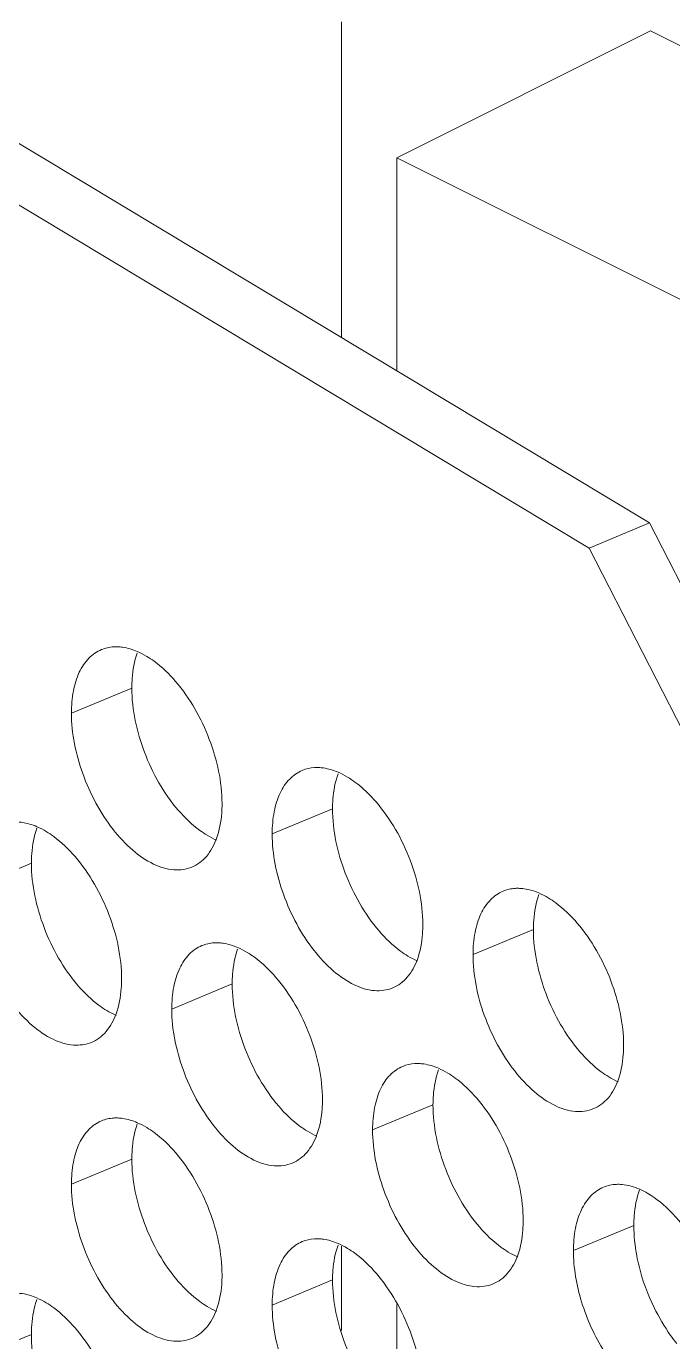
# Model space of a CAD drawing. Header units: millimetres. Extents: x 0 to 2524, y 0 to 1785.
# Drawn here: x 1801.94 to 1808.53, y 924.57 to 937.97 of the extents above; entities that cross this region are included whole.
import ezdxf

# ---------------------------------------------------------------- set-up
doc = ezdxf.new("R2010")
doc.units = ezdxf.units.MM
doc.header["$LTSCALE"] = 0.1
doc.layers.get('0').update_dxf_attribs({"lineweight": 13})
doc.layers.add('标注', color=251, linetype='Continuous', lineweight=9)

msp = doc.modelspace()

# ---------------------------------------------------------------- linework, layer by layer
for p, q in [((1808.294, 932.909), (1790.114, 943.843)), ((1807.679, 932.653), (1789.498, 943.588)), ((1805.154, 934.797), (1805.154, 938.015)), ((1808.303, 937.922), (1805.72, 936.63)), ((1808.303, 937.922), (1813.96, 935.093)), ((1805.72, 936.63), (1805.72, 934.457)), ((1805.72, 936.63), (2176.809, 751.085)), ((1807.679, 932.653), (1808.294, 932.909)), ((1808.294, 932.909), (1809.131, 931.271)), ((1807.679, 932.653), (1808.77, 930.52))]:
    msp.add_line(p, q)
at = {"layer": '标注'}
for p, q in [((1803.019, 931.228), (1802.404, 930.973)), ((1805.064, 929.998), (1804.449, 929.742)), ((1801.996, 929.444), (1801.381, 929.188)), ((1807.11, 928.768), (1806.495, 928.512)), ((1804.042, 928.213), (1803.426, 927.957)), ((1806.087, 926.983), (1805.472, 926.727)), ((1803.019, 926.428), (1802.404, 926.173)), ((1808.133, 925.752), (1807.518, 925.497)), ((1805.154, 924.683), (1805.154, 925.541)), ((1805.064, 925.198), (1804.449, 924.942)), ((1805.72, 924.949), (1805.72, 923.795)), ((1801.996, 924.644), (1801.381, 924.388))]:
    msp.add_line(p, q, dxfattribs=at)
msp.add_arc((1810.248, 925.852), 2.125, 194.0297, 206.073, dxfattribs=at)
for points, knots in [([(1802.404, 930.973), (1802.404, 931.048), (1802.415, 931.191), (1802.472, 931.384), (1802.57, 931.534), (1802.662, 931.599), (1802.71, 931.619)], [0, 0, 0, 0, 0.300633, 0.564844, 0.793499, 1, 1, 1, 1]), ([(1802.71, 931.619), (1802.749, 931.635), (1802.806, 931.648), (1802.862, 931.649), (1802.877, 931.648)], [0, 0, 0, 0, 0.741995, 1, 1, 1, 1]), ([(1802.877, 931.648), (1802.893, 931.647), (1802.961, 931.641), (1803.027, 931.621), (1803.074, 931.6)], [0, 0, 0, 0, 0.236225, 1, 1, 1, 1]), ([(1803.019, 931.228), (1803.019, 931.261), (1803.023, 931.381), (1803.045, 931.501), (1803.074, 931.584)], [0, 0, 0, 0, 0.269025, 1, 1, 1, 1]), ([(1803.171, 931.55), (1803.197, 931.535), (1803.305, 931.462), (1803.399, 931.371), (1803.464, 931.295)], [0, 0, 0, 0, 0.231736, 1, 1, 1, 1]), ([(1803.464, 931.295), (1803.613, 931.122), (1803.838, 930.722), (1803.938, 930.272), (1803.938, 930.05)], [0, 0, 0, 0, 0.505546, 1, 1, 1, 1]), ([(1803.492, 929.983), (1803.344, 930.156), (1803.118, 930.556), (1803.019, 931.006), (1803.019, 931.228)], [0, 0, 0, 0, 0.505546, 1, 1, 1, 1]), ([(1803.631, 929.403), (1803.574, 929.379), (1803.435, 929.361), (1803.222, 929.43), (1803.012, 929.577), (1802.815, 929.79), (1802.644, 930.055), (1802.471, 930.444), (1802.404, 930.764), (1802.404, 930.973)], [0, 0, 0, 0, 0.08419, 0.180629, 0.294901, 0.426206, 0.569756, 0.71848, 1, 1, 1, 1]), ([(1804.449, 929.742), (1804.449, 929.818), (1804.461, 929.96), (1804.518, 930.154), (1804.615, 930.304), (1804.708, 930.369), (1804.756, 930.389)], [0, 0, 0, 0, 0.300633, 0.564844, 0.793499, 1, 1, 1, 1]), ([(1804.756, 930.389), (1804.795, 930.405), (1804.851, 930.418), (1804.908, 930.418), (1804.923, 930.418)], [0, 0, 0, 0, 0.741995, 1, 1, 1, 1]), ([(1804.923, 930.418), (1804.939, 930.417), (1805.006, 930.411), (1805.072, 930.39), (1805.12, 930.37)], [0, 0, 0, 0, 0.236225, 1, 1, 1, 1]), ([(1805.064, 929.998), (1805.064, 930.03), (1805.069, 930.15), (1805.09, 930.271), (1805.12, 930.353)], [0, 0, 0, 0, 0.269025, 1, 1, 1, 1]), ([(1805.216, 930.32), (1805.242, 930.305), (1805.35, 930.232), (1805.445, 930.14), (1805.51, 930.064)], [0, 0, 0, 0, 0.231736, 1, 1, 1, 1]), ([(1805.51, 930.064), (1805.658, 929.892), (1805.884, 929.492), (1805.983, 929.042), (1805.983, 928.819)], [0, 0, 0, 0, 0.505546, 1, 1, 1, 1]), ([(1803.786, 929.728), (1803.76, 929.743), (1803.652, 929.816), (1803.557, 929.908), (1803.492, 929.983)], [0, 0, 0, 0, 0.231736, 1, 1, 1, 1]), ([(1803.938, 930.05), (1803.938, 930.018), (1803.934, 929.898), (1803.912, 929.777), (1803.882, 929.695)], [0, 0, 0, 0, 0.269025, 1, 1, 1, 1]), ([(1805.538, 928.753), (1805.39, 928.926), (1805.164, 929.326), (1805.064, 929.775), (1805.064, 929.998)], [0, 0, 0, 0, 0.505546, 1, 1, 1, 1]), ([(1801.854, 929.863), (1801.87, 929.862), (1801.938, 929.856), (1802.004, 929.836), (1802.051, 929.815)], [0, 0, 0, 0, 0.236225, 1, 1, 1, 1]), ([(1801.996, 929.444), (1801.996, 929.476), (1802, 929.596), (1802.022, 929.716), (1802.052, 929.799)], [0, 0, 0, 0, 0.269025, 1, 1, 1, 1]), ([(1802.148, 929.766), (1802.174, 929.75), (1802.282, 929.677), (1802.376, 929.586), (1802.441, 929.51)], [0, 0, 0, 0, 0.231736, 1, 1, 1, 1]), ([(1803.882, 929.695), (1803.858, 929.629), (1803.796, 929.51), (1803.688, 929.427), (1803.631, 929.403)], [0, 0, 0, 0, 0.533077, 1, 1, 1, 1]), ([(1805.677, 928.173), (1805.619, 928.149), (1805.48, 928.131), (1805.268, 928.2), (1805.058, 928.346), (1804.861, 928.559), (1804.69, 928.824), (1804.516, 929.213), (1804.449, 929.534), (1804.449, 929.742)], [0, 0, 0, 0, 0.08419, 0.180629, 0.294901, 0.426206, 0.569756, 0.71848, 1, 1, 1, 1]), ([(1802.469, 928.199), (1802.321, 928.371), (1802.096, 928.771), (1801.996, 929.221), (1801.996, 929.444)], [0, 0, 0, 0, 0.505546, 1, 1, 1, 1]), ([(1802.441, 929.51), (1802.59, 929.337), (1802.815, 928.937), (1802.915, 928.488), (1802.915, 928.265)], [0, 0, 0, 0, 0.505546, 1, 1, 1, 1]), ([(1802.608, 927.618), (1802.551, 927.595), (1802.412, 927.577), (1802.2, 927.645), (1801.989, 927.792), (1801.792, 928.005), (1801.621, 928.27), (1801.448, 928.659), (1801.381, 928.979), (1801.381, 929.188)], [0, 0, 0, 0, 0.08419, 0.180629, 0.294901, 0.426206, 0.569756, 0.71848, 1, 1, 1, 1]), ([(1806.495, 928.512), (1806.495, 928.588), (1806.506, 928.73), (1806.564, 928.923), (1806.661, 929.074), (1806.754, 929.139), (1806.801, 929.159)], [0, 0, 0, 0, 0.300633, 0.564844, 0.793499, 1, 1, 1, 1]), ([(1806.801, 929.159), (1806.84, 929.175), (1806.897, 929.187), (1806.954, 929.188), (1806.968, 929.187)], [0, 0, 0, 0, 0.741995, 1, 1, 1, 1]), ([(1806.968, 929.187), (1806.984, 929.187), (1807.052, 929.18), (1807.118, 929.16), (1807.165, 929.14)], [0, 0, 0, 0, 0.236225, 1, 1, 1, 1]), ([(1807.11, 928.768), (1807.11, 928.8), (1807.114, 928.92), (1807.136, 929.04), (1807.166, 929.123)], [0, 0, 0, 0, 0.269025, 1, 1, 1, 1]), ([(1807.262, 929.09), (1807.288, 929.074), (1807.396, 929.001), (1807.49, 928.91), (1807.556, 928.834)], [0, 0, 0, 0, 0.231736, 1, 1, 1, 1]), ([(1805.832, 928.497), (1805.806, 928.513), (1805.698, 928.586), (1805.603, 928.677), (1805.538, 928.753)], [0, 0, 0, 0, 0.231736, 1, 1, 1, 1]), ([(1805.983, 928.819), (1805.983, 928.787), (1805.979, 928.667), (1805.958, 928.547), (1805.928, 928.464)], [0, 0, 0, 0, 0.269025, 1, 1, 1, 1]), ([(1807.584, 927.523), (1807.435, 927.695), (1807.21, 928.095), (1807.11, 928.545), (1807.11, 928.768)], [0, 0, 0, 0, 0.505546, 1, 1, 1, 1]), ([(1807.556, 928.834), (1807.704, 928.662), (1807.929, 928.261), (1808.029, 927.812), (1808.029, 927.589)], [0, 0, 0, 0, 0.505546, 1, 1, 1, 1]), ([(1803.426, 927.957), (1803.426, 928.033), (1803.438, 928.176), (1803.495, 928.369), (1803.592, 928.519), (1803.685, 928.584), (1803.733, 928.604)], [0, 0, 0, 0, 0.300633, 0.564844, 0.793499, 1, 1, 1, 1]), ([(1803.733, 928.604), (1803.772, 928.62), (1803.829, 928.633), (1803.885, 928.633), (1803.9, 928.633)], [0, 0, 0, 0, 0.741995, 1, 1, 1, 1]), ([(1803.9, 928.633), (1803.916, 928.632), (1803.984, 928.626), (1804.049, 928.605), (1804.097, 928.585)], [0, 0, 0, 0, 0.236225, 1, 1, 1, 1]), ([(1804.042, 928.213), (1804.042, 928.245), (1804.046, 928.365), (1804.067, 928.486), (1804.097, 928.568)], [0, 0, 0, 0, 0.269025, 1, 1, 1, 1]), ([(1804.194, 928.535), (1804.219, 928.52), (1804.327, 928.447), (1804.422, 928.355), (1804.487, 928.28)], [0, 0, 0, 0, 0.231736, 1, 1, 1, 1]), ([(1805.928, 928.464), (1805.904, 928.399), (1805.842, 928.28), (1805.733, 928.196), (1805.677, 928.173)], [0, 0, 0, 0, 0.533077, 1, 1, 1, 1]), ([(1807.723, 926.943), (1807.665, 926.919), (1807.526, 926.901), (1807.314, 926.97), (1807.104, 927.116), (1806.907, 927.329), (1806.735, 927.594), (1806.562, 927.983), (1806.495, 928.303), (1806.495, 928.512)], [0, 0, 0, 0, 0.08419, 0.180629, 0.294901, 0.426206, 0.569756, 0.71848, 1, 1, 1, 1]), ([(1802.763, 927.943), (1802.737, 927.958), (1802.629, 928.031), (1802.535, 928.123), (1802.469, 928.199)], [0, 0, 0, 0, 0.231736, 1, 1, 1, 1]), ([(1802.915, 928.265), (1802.915, 928.233), (1802.911, 928.113), (1802.889, 927.992), (1802.859, 927.91)], [0, 0, 0, 0, 0.269025, 1, 1, 1, 1]), ([(1804.515, 926.968), (1804.367, 927.141), (1804.141, 927.541), (1804.042, 927.991), (1804.042, 928.213)], [0, 0, 0, 0, 0.505546, 1, 1, 1, 1]), ([(1804.487, 928.28), (1804.636, 928.107), (1804.861, 927.707), (1804.961, 927.257), (1804.961, 927.035)], [0, 0, 0, 0, 0.505546, 1, 1, 1, 1]), ([(1802.859, 927.91), (1802.836, 927.844), (1802.773, 927.725), (1802.665, 927.642), (1802.608, 927.618)], [0, 0, 0, 0, 0.533077, 1, 1, 1, 1]), ([(1804.654, 926.388), (1804.596, 926.364), (1804.458, 926.346), (1804.245, 926.415), (1804.035, 926.561), (1803.838, 926.774), (1803.667, 927.04), (1803.493, 927.429), (1803.426, 927.749), (1803.426, 927.957)], [0, 0, 0, 0, 0.08419, 0.180629, 0.294901, 0.426206, 0.569756, 0.71848, 1, 1, 1, 1]), ([(1807.877, 927.267), (1807.851, 927.283), (1807.743, 927.355), (1807.649, 927.447), (1807.584, 927.523)], [0, 0, 0, 0, 0.231736, 1, 1, 1, 1]), ([(1808.029, 927.589), (1808.029, 927.557), (1808.025, 927.437), (1808.003, 927.317), (1807.973, 927.234)], [0, 0, 0, 0, 0.269025, 1, 1, 1, 1]), ([(1805.472, 926.727), (1805.472, 926.803), (1805.484, 926.945), (1805.541, 927.138), (1805.638, 927.289), (1805.731, 927.354), (1805.779, 927.374)], [0, 0, 0, 0, 0.300633, 0.564844, 0.793499, 1, 1, 1, 1]), ([(1805.779, 927.374), (1805.818, 927.39), (1805.874, 927.402), (1805.931, 927.403), (1805.946, 927.402)], [0, 0, 0, 0, 0.741995, 1, 1, 1, 1]), ([(1805.946, 927.402), (1805.962, 927.402), (1806.029, 927.395), (1806.095, 927.375), (1806.143, 927.355)], [0, 0, 0, 0, 0.236225, 1, 1, 1, 1]), ([(1806.087, 926.983), (1806.087, 927.015), (1806.092, 927.135), (1806.113, 927.255), (1806.143, 927.338)], [0, 0, 0, 0, 0.269025, 1, 1, 1, 1]), ([(1806.239, 927.305), (1806.265, 927.289), (1806.373, 927.217), (1806.468, 927.125), (1806.533, 927.049)], [0, 0, 0, 0, 0.231736, 1, 1, 1, 1]), ([(1807.973, 927.234), (1807.95, 927.168), (1807.888, 927.049), (1807.779, 926.966), (1807.723, 926.943)], [0, 0, 0, 0, 0.533077, 1, 1, 1, 1]), ([(1804.809, 926.713), (1804.783, 926.728), (1804.675, 926.801), (1804.58, 926.892), (1804.515, 926.968)], [0, 0, 0, 0, 0.231736, 1, 1, 1, 1]), ([(1804.961, 927.035), (1804.961, 927.002), (1804.956, 926.882), (1804.935, 926.762), (1804.905, 926.68)], [0, 0, 0, 0, 0.269025, 1, 1, 1, 1]), ([(1806.561, 925.738), (1806.412, 925.91), (1806.187, 926.31), (1806.087, 926.76), (1806.087, 926.983)], [0, 0, 0, 0, 0.505546, 1, 1, 1, 1]), ([(1806.533, 927.049), (1806.681, 926.877), (1806.907, 926.477), (1807.006, 926.027), (1807.006, 925.804)], [0, 0, 0, 0, 0.505546, 1, 1, 1, 1]), ([(1802.71, 926.819), (1802.749, 926.835), (1802.806, 926.848), (1802.862, 926.849), (1802.877, 926.848)], [0, 0, 0, 0, 0.741995, 1, 1, 1, 1]), ([(1802.877, 926.848), (1802.893, 926.847), (1802.961, 926.841), (1803.027, 926.821), (1803.074, 926.8)], [0, 0, 0, 0, 0.236225, 1, 1, 1, 1]), ([(1802.404, 926.173), (1802.404, 926.248), (1802.415, 926.391), (1802.472, 926.584), (1802.57, 926.734), (1802.662, 926.799), (1802.71, 926.819)], [0, 0, 0, 0, 0.300633, 0.564844, 0.793499, 1, 1, 1, 1]), ([(1803.019, 926.428), (1803.019, 926.461), (1803.023, 926.581), (1803.045, 926.701), (1803.074, 926.784)], [0, 0, 0, 0, 0.269025, 1, 1, 1, 1]), ([(1803.171, 926.75), (1803.197, 926.735), (1803.305, 926.662), (1803.399, 926.571), (1803.464, 926.495)], [0, 0, 0, 0, 0.231736, 1, 1, 1, 1]), ([(1806.7, 925.158), (1806.642, 925.134), (1806.503, 925.116), (1806.291, 925.185), (1806.081, 925.331), (1805.884, 925.544), (1805.713, 925.809), (1805.539, 926.198), (1805.472, 926.518), (1805.472, 926.727)], [0, 0, 0, 0, 0.08419, 0.180629, 0.294901, 0.426206, 0.569756, 0.71848, 1, 1, 1, 1]), ([(1804.905, 926.68), (1804.881, 926.614), (1804.819, 926.495), (1804.711, 926.412), (1804.654, 926.388)], [0, 0, 0, 0, 0.533077, 1, 1, 1, 1]), ([(1803.464, 926.495), (1803.613, 926.322), (1803.838, 925.922), (1803.938, 925.472), (1803.938, 925.25)], [0, 0, 0, 0, 0.505546, 1, 1, 1, 1]), ([(1803.492, 925.183), (1803.344, 925.356), (1803.118, 925.756), (1803.019, 926.206), (1803.019, 926.428)], [0, 0, 0, 0, 0.505546, 1, 1, 1, 1]), ([(1803.631, 924.603), (1803.574, 924.579), (1803.435, 924.561), (1803.222, 924.63), (1803.012, 924.777), (1802.815, 924.99), (1802.644, 925.255), (1802.471, 925.644), (1802.404, 925.964), (1802.404, 926.173)], [0, 0, 0, 0, 0.08419, 0.180629, 0.294901, 0.426206, 0.569756, 0.71848, 1, 1, 1, 1]), ([(1807.956, 926.172), (1807.975, 926.173), (1808.056, 926.171), (1808.136, 926.147), (1808.193, 926.122)], [0, 0, 0, 0, 0.234203, 1, 1, 1, 1]), ([(1807.518, 925.497), (1807.518, 925.572), (1807.529, 925.715), (1807.587, 925.908), (1807.684, 926.058), (1807.776, 926.123), (1807.824, 926.143)], [0, 0, 0, 0, 0.300719, 0.564842, 0.793477, 1, 1, 1, 1]), ([(1808.133, 925.752), (1808.133, 925.786), (1808.137, 925.908), (1808.16, 926.032), (1808.192, 926.116)], [0, 0, 0, 0, 0.269773, 1, 1, 1, 1]), ([(1808.193, 926.122), (1808.221, 926.11), (1808.341, 926.048), (1808.446, 925.96), (1808.518, 925.886)], [0, 0, 0, 0, 0.228039, 1, 1, 1, 1]), ([(1807.006, 925.804), (1807.006, 925.772), (1807.002, 925.652), (1806.981, 925.532), (1806.951, 925.449)], [0, 0, 0, 0, 0.269025, 1, 1, 1, 1]), ([(1808.518, 925.886), (1808.541, 925.861), (1808.635, 925.757), (1808.716, 925.641), (1808.77, 925.549)], [0, 0, 0, 0, 0.239558, 1, 1, 1, 1]), ([(1806.854, 925.482), (1806.829, 925.498), (1806.721, 925.57), (1806.626, 925.662), (1806.561, 925.738)], [0, 0, 0, 0, 0.231736, 1, 1, 1, 1]), ([(1808.187, 925.337), (1808.178, 925.372), (1808.148, 925.509), (1808.133, 925.649), (1808.133, 925.752)], [0, 0, 0, 0, 0.261145, 1, 1, 1, 1]), ([(1804.449, 924.942), (1804.449, 925.018), (1804.461, 925.16), (1804.518, 925.354), (1804.615, 925.504), (1804.708, 925.569), (1804.756, 925.589)], [0, 0, 0, 0, 0.300633, 0.564844, 0.793499, 1, 1, 1, 1]), ([(1804.756, 925.589), (1804.795, 925.605), (1804.851, 925.618), (1804.908, 925.618), (1804.923, 925.618)], [0, 0, 0, 0, 0.741995, 1, 1, 1, 1]), ([(1804.923, 925.618), (1804.939, 925.617), (1805.006, 925.611), (1805.072, 925.59), (1805.12, 925.57)], [0, 0, 0, 0, 0.236225, 1, 1, 1, 1]), ([(1805.064, 925.198), (1805.064, 925.23), (1805.069, 925.35), (1805.09, 925.471), (1805.12, 925.553)], [0, 0, 0, 0, 0.269025, 1, 1, 1, 1]), ([(1805.216, 925.52), (1805.242, 925.505), (1805.35, 925.432), (1805.445, 925.34), (1805.51, 925.264)], [0, 0, 0, 0, 0.231736, 1, 1, 1, 1]), ([(1808.518, 923.905), (1808.387, 923.927), (1808.113, 924.088), (1807.804, 924.471), (1807.582, 924.959), (1807.518, 925.321), (1807.518, 925.497)], [0, 0, 0, 0, 0.200223, 0.454809, 0.735097, 1, 1, 1, 1]), ([(1806.951, 925.449), (1806.927, 925.383), (1806.865, 925.264), (1806.756, 925.181), (1806.7, 925.158)], [0, 0, 0, 0, 0.533077, 1, 1, 1, 1]), ([(1803.938, 925.25), (1803.938, 925.218), (1803.934, 925.098), (1803.912, 924.977), (1803.882, 924.895)], [0, 0, 0, 0, 0.269025, 1, 1, 1, 1]), ([(1805.51, 925.264), (1805.658, 925.092), (1805.884, 924.692), (1805.983, 924.242), (1805.983, 924.019)], [0, 0, 0, 0, 0.505546, 1, 1, 1, 1]), ([(1803.786, 924.928), (1803.76, 924.943), (1803.652, 925.016), (1803.557, 925.108), (1803.492, 925.183)], [0, 0, 0, 0, 0.231736, 1, 1, 1, 1]), ([(1805.538, 923.953), (1805.39, 924.126), (1805.164, 924.526), (1805.064, 924.975), (1805.064, 925.198)], [0, 0, 0, 0, 0.505546, 1, 1, 1, 1]), ([(1801.854, 925.063), (1801.87, 925.062), (1801.938, 925.056), (1802.004, 925.036), (1802.051, 925.015)], [0, 0, 0, 0, 0.236225, 1, 1, 1, 1]), ([(1801.996, 924.644), (1801.996, 924.676), (1802, 924.796), (1802.022, 924.916), (1802.052, 924.999)], [0, 0, 0, 0, 0.269025, 1, 1, 1, 1]), ([(1802.148, 924.966), (1802.174, 924.95), (1802.282, 924.877), (1802.376, 924.786), (1802.441, 924.71)], [0, 0, 0, 0, 0.231736, 1, 1, 1, 1]), ([(1803.882, 924.895), (1803.858, 924.829), (1803.796, 924.71), (1803.688, 924.627), (1803.631, 924.603)], [0, 0, 0, 0, 0.533077, 1, 1, 1, 1]), ([(1805.677, 923.373), (1805.619, 923.349), (1805.48, 923.331), (1805.268, 923.4), (1805.058, 923.546), (1804.861, 923.759), (1804.69, 924.024), (1804.516, 924.413), (1804.449, 924.734), (1804.449, 924.942)], [0, 0, 0, 0, 0.08419, 0.180629, 0.294901, 0.426206, 0.569756, 0.71848, 1, 1, 1, 1]), ([(1808.571, 924.55), (1808.549, 924.577), (1808.462, 924.693), (1808.388, 924.819), (1808.34, 924.918)], [0, 0, 0, 0, 0.242274, 1, 1, 1, 1]), ([(1802.441, 924.71), (1802.59, 924.537), (1802.815, 924.137), (1802.915, 923.688), (1802.915, 923.465)], [0, 0, 0, 0, 0.505546, 1, 1, 1, 1]), ([(1802.469, 923.399), (1802.321, 923.571), (1802.096, 923.971), (1801.996, 924.421), (1801.996, 924.644)], [0, 0, 0, 0, 0.505546, 1, 1, 1, 1])]:
    msp.add_open_spline(points, degree=3, knots=knots, dxfattribs=at)
for points in [[(1803.074, 931.6), (1803.107, 931.586), (1803.14, 931.569), (1803.171, 931.55)], [(1805.12, 930.37), (1805.153, 930.356), (1805.185, 930.339), (1805.216, 930.32)], [(1802.051, 929.815), (1802.085, 929.801), (1802.117, 929.784), (1802.148, 929.766)], [(1803.882, 929.678), (1803.849, 929.692), (1803.817, 929.709), (1803.786, 929.728)], [(1807.165, 929.14), (1807.199, 929.125), (1807.231, 929.108), (1807.262, 929.09)], [(1804.097, 928.585), (1804.13, 928.571), (1804.162, 928.554), (1804.194, 928.535)], [(1805.928, 928.448), (1805.895, 928.462), (1805.863, 928.479), (1805.832, 928.497)], [(1802.86, 927.893), (1802.826, 927.907), (1802.794, 927.924), (1802.763, 927.943)], [(1806.143, 927.355), (1806.176, 927.34), (1806.208, 927.324), (1806.239, 927.305)], [(1807.974, 927.217), (1807.941, 927.231), (1807.908, 927.248), (1807.877, 927.267)], [(1803.074, 926.8), (1803.107, 926.786), (1803.14, 926.769), (1803.171, 926.75)], [(1804.905, 926.663), (1804.872, 926.677), (1804.84, 926.694), (1804.809, 926.713)], [(1807.824, 926.143), (1807.866, 926.161), (1807.911, 926.17), (1807.956, 926.172)], [(1805.12, 925.57), (1805.153, 925.556), (1805.185, 925.539), (1805.216, 925.52)], [(1806.951, 925.432), (1806.918, 925.447), (1806.885, 925.464), (1806.854, 925.482)], [(1802.051, 925.015), (1802.085, 925.001), (1802.117, 924.984), (1802.148, 924.966)], [(1803.882, 924.878), (1803.849, 924.892), (1803.817, 924.909), (1803.786, 924.928)]]:
    msp.add_open_spline(points, degree=3, dxfattribs=at)

doc.saveas('drawing.dxf')
